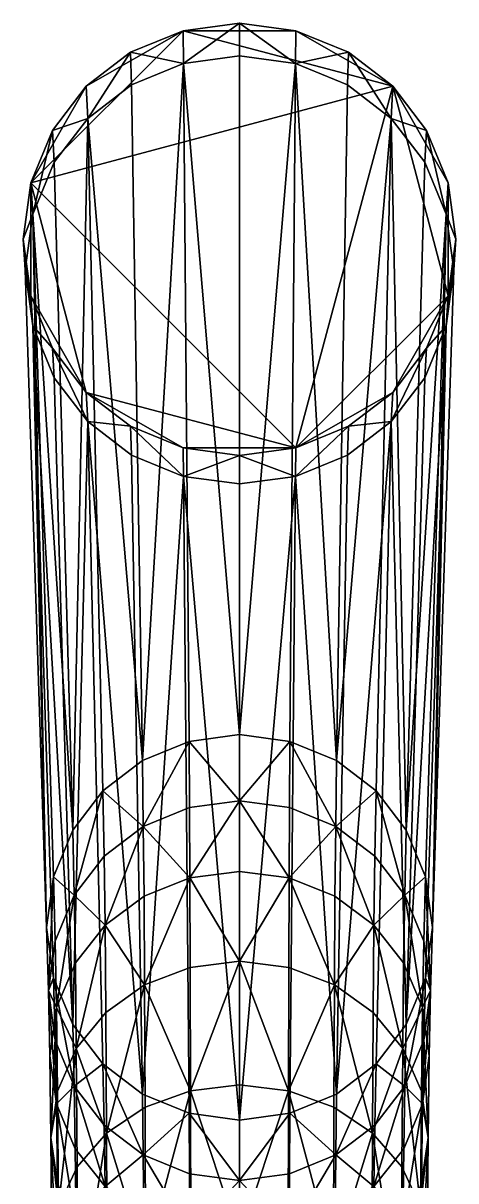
# Model space of a CAD drawing. Extents: x -28.1 to 28.1, y -28.1 to 28.1.
# Drawn here: x -0.927 to 0.927, y 23.177 to 28.14 of the extents above; entities that cross this region are included whole.
import ezdxf

# ---------------------------------------------------------------- set-up
doc = ezdxf.new("R2010")
doc.units = 0
doc.layers.add('STOOL', color=224, linetype='CONTINUOUS')

msp = doc.modelspace()

# ---------------------------------------------------------------- meshes
at = {"layer": 'STOOL', "color": 224}
mesh = msp.add_polyface(dxfattribs=at)
corners = [(-0.000006, 25.090286, 30.092365), (-0.239612, 27.96711, 1.243763), (-0.000005, 27.999557, 1.243763), (-0.415862, 24.978848, 30.092245), (-0.461928, 27.875828, 1.243763), (-0.466523, 28.015213), (-0.241996, 28.107405), (-0.000004, 28.140179), (-0.649659, 27.731775, 1.243763), (-0.71456, 24.680017, 30.091927), (-0.793712, 27.544044, 1.243763), (-0.801609, 27.680126), (-0.656122, 27.869726), (-0.884994, 27.321728, 1.243763), (-0.92657, 27.213608), (-0.893799, 27.455601), (-0.917442, 27.082119, 1.243763), (-0.801609, 26.747091), (-0.893799, 26.971619), (-0.884994, 26.842512, 1.243763), (-0.793712, 26.620197, 1.243763), (-0.466523, 26.412003), (-0.656122, 26.557491), (-0.649658, 26.432465, 1.243763), (-0.461927, 26.28841, 1.243763), (-0.239612, 26.197128, 1.243763), (-0.241995, 26.319813), (0.241988, 26.319813), (0.241987, 28.107407), (0.656114, 27.869728)]
mesh.append_faces([[corners[k] for k in face] for face in [(0, 1, 2), (5, 1, 4), (7, 1, 6), (3, 8, 4), (11, 8, 10), (5, 8, 12), (9, 13, 10), (14, 13, 16), (11, 13, 15), (17, 19, 20), (14, 19, 18), (21, 23, 24), (17, 23, 22), (21, 25, 26)]], dxfattribs={"vtx0": -1})
mesh.append_faces([[corners[k] for k in face] for face in [(22, 27, 15), (12, 15, 6), (18, 22, 15), (26, 27, 22), (6, 15, 29)]], dxfattribs={"vtx0": -1, "vtx1": -1, "vtx2": -1})
mesh.append_faces([[corners[k] for k in face] for face in [(7, 6, 28), (5, 12, 6), (11, 15, 12), (14, 18, 15), (17, 22, 18), (21, 26, 22)]], dxfattribs={"vtx1": -1})
mesh.append_faces([[corners[k] for k in face] for face in [(3, 4, 1), (5, 6, 1), (7, 2, 1), (9, 10, 8), (11, 12, 8), (5, 4, 8), (14, 15, 13), (11, 10, 13), (17, 18, 19), (14, 16, 19), (21, 22, 23), (17, 20, 23), (21, 24, 25)]], dxfattribs={"vtx2": -1})
mesh = msp.add_polyface(dxfattribs=at)
corners = [(0.466515, 26.412003), (0.241988, 26.319813), (0.239603, 26.19713, 1.243763), (0.461919, 26.28841, 1.243763), (0.801601, 26.747089), (0.656114, 26.557491), (0.64965, 26.432465, 1.243763), (0.793703, 26.620197, 1.243763), (0.926562, 27.21361), (0.893791, 26.971619), (0.884986, 26.84251, 1.243763), (0.917434, 27.082119, 1.243763), (0.714549, 24.680019, 30.091927), (0.793703, 27.544044, 1.243763), (0.884985, 27.321728, 1.243763), (0.8016, 27.680128), (0.893791, 27.455601), (0.64965, 27.731775, 1.243763), (0.415851, 24.978848, 30.092247), (0.461918, 27.875828, 1.243763), (0.466514, 28.015217), (0.656114, 27.869728), (0.239603, 27.96711, 1.243763), (-0.000006, 25.090286, 30.092365), (-0.000005, 27.999557, 1.243763), (-0.000004, 28.140179), (0.241987, 28.107407), (-0.000004, 26.287041), (-0.241995, 26.319813), (-0.241996, 28.107405), (-0.893799, 27.455601)]
mesh.append_faces([[corners[k] for k in face] for face in [(0, 2, 3), (4, 6, 7), (0, 6, 5), (8, 10, 11), (4, 10, 9), (15, 14, 13), (8, 14, 16), (12, 17, 13), (20, 17, 19), (15, 17, 21), (18, 22, 19), (25, 22, 24), (20, 22, 26)]], dxfattribs={"vtx0": -1})
mesh.append_faces([[corners[k] for k in face] for face in [(5, 9, 1), (16, 21, 9), (26, 29, 21), (9, 21, 1), (21, 30, 1)]], dxfattribs={"vtx0": -1, "vtx1": -1, "vtx2": -1})
mesh.append_faces([[corners[k] for k in face] for face in [(0, 5, 1), (4, 9, 5), (8, 16, 9), (15, 21, 16), (20, 26, 21), (27, 1, 28)]], dxfattribs={"vtx1": -1})
mesh.append_faces([[corners[k] for k in face] for face in [(0, 1, 2), (4, 5, 6), (0, 3, 6), (8, 9, 10), (4, 7, 10), (12, 13, 14), (15, 16, 14), (8, 11, 14), (18, 19, 17), (20, 21, 17), (15, 13, 17), (23, 24, 22), (25, 26, 22), (20, 19, 22)]], dxfattribs={"vtx2": -1})
mesh = msp.add_polyface(dxfattribs=at)
corners = [(-0.000006, 25.090286, 30.092365), (-0.215718, 25.06106, 30.092333), (-0.239612, 27.96711, 1.243763), (-0.415862, 24.978848, 30.092245), (-0.584872, 24.849102, 30.092106), (-0.649659, 27.731775, 1.243763), (-0.71456, 24.680017, 30.091927), (-0.796739, 24.479784, 30.091713), (-0.884994, 27.321728, 1.243763), (-0.825952, 24.263973, 30.09148), (-0.917442, 27.082119, 1.243763), (-0.79674, 24.048166, 30.091251), (-0.884994, 26.842512, 1.243763), (-0.714562, 23.847931, 30.091038), (-0.793712, 26.620197, 1.243763), (-0.584874, 23.678844, 30.090857), (-0.649658, 26.432465, 1.243763), (-0.415864, 23.549097, 30.090717), (-0.461927, 26.28841, 1.243763), (-0.215719, 23.466885, 30.09063), (-0.239612, 26.197128, 1.243763), (-0.000005, 23.437656, 30.090599), (-0.000004, 26.16468, 1.243763), (-0.000004, 26.287041), (-0.241995, 26.319813), (-0.000008, 24.806238, 32.500587), (-0.21368, 24.777468, 32.499428), (-0.411936, 24.696531, 32.496159), (-0.57936, 24.568796, 32.491005), (-0.707843, 24.402327, 32.484287), (-0.000008, 24.119072, 35.623425), (-0.212168, 24.475679, 34.240746), (-0.000008, 24.50362, 34.245079), (-0.409034, 24.397072, 34.228561), (-0.575311, 24.273005, 34.209328)]
mesh.append_faces([[corners[k] for k in face] for face in [(3, 2, 1), (6, 5, 4), (9, 8, 7), (9, 12, 10), (13, 12, 11), (13, 16, 14), (17, 16, 15), (17, 20, 18), (21, 20, 19), (23, 20, 22), (25, 1, 0), (27, 1, 26), (27, 4, 3), (29, 4, 28), (29, 7, 6), (30, 31, 32), (27, 31, 33), (25, 31, 26), (27, 34, 28)]], dxfattribs={"vtx0": -1})
mesh.append_faces([[corners[k] for k in face] for face in [(0, 1, 2), (3, 4, 5), (6, 7, 8), (9, 10, 8), (9, 11, 12), (13, 14, 12), (13, 15, 16), (17, 18, 16), (17, 19, 20), (21, 22, 20), (23, 24, 20), (25, 26, 1), (27, 3, 1), (27, 28, 4), (29, 6, 4), (27, 26, 31), (25, 32, 31), (29, 28, 34), (27, 33, 34)]], dxfattribs={"vtx2": -1})
mesh = msp.add_polyface(dxfattribs=at)
corners = [(-0.000005, 23.437656, 30.090599), (0.215708, 23.466883, 30.09063), (0.239603, 26.19713, 1.243763), (-0.000004, 26.16468, 1.243763), (0.415854, 23.549099, 30.090717), (0.461919, 26.28841, 1.243763), (-0.000004, 26.287041), (0.241988, 26.319813), (0.584864, 23.678844, 30.090857), (0.64965, 26.432465, 1.243763), (0.714551, 23.847931, 30.091038), (0.793703, 26.620197, 1.243763), (0.79673, 24.048166, 30.091251), (0.884986, 26.84251, 1.243763), (0.825941, 24.263973, 30.091482), (0.917434, 27.082119, 1.243763), (0.796728, 24.479784, 30.091713), (0.884985, 27.321728, 1.243763), (0.714549, 24.680019, 30.091927), (0.584861, 24.849102, 30.092108), (0.64965, 27.731775, 1.243763), (0.415851, 24.978848, 30.092247), (0.215706, 25.06106, 30.092333), (0.239603, 27.96711, 1.243763), (-0.000006, 25.090286, 30.092365), (0.707828, 24.402328, 32.484287), (0.579345, 24.568798, 32.491005), (0.411921, 24.696531, 32.496159), (0.213665, 24.77747, 32.499428), (-0.000008, 24.806238, 32.500587), (0.575296, 24.273006, 34.209328), (0.409018, 24.397072, 34.228561), (-0.000008, 24.119072, 35.623425), (-0.000008, 24.50362, 34.245079), (0.212152, 24.475681, 34.240746)]
mesh.append_faces([[corners[k] for k in face] for face in [(0, 2, 3), (4, 2, 1), (6, 2, 7), (4, 9, 5), (10, 9, 8), (10, 13, 11), (14, 13, 12), (14, 17, 15), (18, 17, 16), (21, 20, 19), (24, 23, 22), (25, 19, 18), (27, 19, 26), (27, 22, 21), (29, 22, 28), (27, 30, 31), (25, 30, 26), (29, 34, 33), (27, 34, 28)]], dxfattribs={"vtx0": -1})
mesh.append_faces([[corners[k] for k in face] for face in [(0, 1, 2), (4, 5, 2), (6, 3, 2), (4, 8, 9), (10, 11, 9), (10, 12, 13), (14, 15, 13), (14, 16, 17), (18, 19, 20), (21, 22, 23), (25, 18, 16), (25, 26, 19), (27, 21, 19), (27, 28, 22), (29, 24, 22), (27, 26, 30), (32, 33, 34), (29, 28, 34), (27, 31, 34)]], dxfattribs={"vtx2": -1})
mesh = msp.add_polyface(dxfattribs=at)
corners = [(-0.707843, 24.402327, 32.484287), (-0.789273, 24.205177, 32.476334), (-0.796739, 24.479784, 30.091713), (-0.818238, 23.992683, 32.467758), (-0.825952, 24.263973, 30.09148), (-0.789324, 23.780172, 32.459183), (-0.79674, 24.048166, 30.091251), (-0.707932, 23.582987, 32.451229), (-0.714562, 23.847931, 30.091038), (-0.579462, 23.416468, 32.444511), (-0.584874, 23.678844, 30.090857), (-0.412025, 23.288685, 32.439358), (-0.415864, 23.549097, 30.090717), (-0.000008, 24.119072, 35.623425), (-0.210977, 24.092377, 35.614975), (-0.212168, 24.475679, 34.240746), (-0.406755, 24.017258, 35.591198), (-0.409034, 24.397072, 34.228561), (-0.572148, 23.898689, 35.55368), (-0.575311, 24.273005, 34.209328), (-0.699142, 23.744116, 35.504784), (-0.702944, 24.111294, 34.184265), (-0.779725, 23.560986, 35.446884), (-0.783877, 23.919748, 34.154587), (-0.808506, 23.363529, 35.384476), (-0.812716, 23.713261, 34.122601), (-0.784067, 23.506718, 34.090614), (-0.703277, 23.315041, 34.060936), (-0.209848, 23.563103, 36.919048), (-0.404593, 23.492802, 36.884178), (-0.000008, 23.588085, 36.931442), (-0.569147, 23.381824, 36.829147)]
mesh.append_faces([[corners[k] for k in face] for face in [(3, 2, 1), (3, 6, 4), (7, 6, 5), (7, 10, 8), (16, 15, 14), (16, 19, 17), (20, 19, 18), (0, 19, 21), (20, 23, 21), (24, 23, 22), (3, 23, 25), (0, 23, 1), (24, 26, 25), (7, 26, 27), (3, 26, 5), (16, 28, 29), (13, 28, 14), (16, 31, 18)]], dxfattribs={"vtx0": -1})
mesh.append_faces([[corners[k] for k in face] for face in [(0, 1, 2), (3, 4, 2), (3, 5, 6), (7, 8, 6), (7, 9, 10), (11, 12, 10), (13, 14, 15), (16, 17, 15), (16, 18, 19), (20, 21, 19), (20, 22, 23), (24, 25, 23), (3, 1, 23), (0, 21, 23), (7, 5, 26), (3, 25, 26), (16, 14, 28), (13, 30, 28), (20, 18, 31), (16, 29, 31)]], dxfattribs={"vtx2": -1})
mesh = msp.add_polyface(dxfattribs=at)
corners = [(0.412011, 23.288685, 32.439362), (0.584864, 23.678844, 30.090857), (0.415854, 23.549099, 30.090717), (0.707918, 23.582987, 32.451233), (0.714551, 23.847931, 30.091038), (0.579448, 23.41647, 32.444511), (0.78931, 23.780172, 32.459187), (0.79673, 24.048166, 30.091251), (0.818224, 23.99268, 32.467758), (0.825941, 24.263973, 30.091482), (0.789259, 24.205177, 32.476334), (0.796728, 24.479784, 30.091713), (0.707828, 24.402328, 32.484287), (0.808491, 23.363529, 35.384476), (0.812702, 23.713261, 34.122601), (0.784053, 23.506718, 34.090614), (0.703263, 23.315041, 34.060936), (0.77971, 23.560986, 35.446884), (0.783862, 23.91975, 34.154587), (0.699127, 23.744114, 35.504784), (0.702929, 24.111294, 34.184265), (0.572132, 23.898689, 35.55368), (0.575296, 24.273006, 34.209328), (0.40674, 24.017258, 35.591198), (0.409018, 24.397072, 34.228561), (0.210962, 24.092377, 35.614975), (0.212152, 24.475681, 34.240746), (-0.000008, 24.119072, 35.623425), (0.569132, 23.381824, 36.829147), (0.404577, 23.492802, 36.884178), (0.209832, 23.563103, 36.919048), (-0.000008, 23.588085, 36.931442)]
mesh.append_faces([[corners[k] for k in face] for face in [(0, 1, 2), (3, 1, 5), (3, 7, 4), (8, 7, 6), (8, 11, 9), (12, 11, 10), (8, 15, 14), (3, 15, 6), (13, 18, 14), (19, 18, 17), (12, 18, 20), (8, 18, 10), (19, 22, 20), (23, 22, 21), (23, 26, 24), (27, 26, 25), (23, 28, 29), (19, 28, 21), (27, 30, 31), (23, 30, 25)]], dxfattribs={"vtx0": -1})
mesh.append_faces([[corners[k] for k in face] for face in [(3, 4, 1), (3, 6, 7), (8, 9, 7), (8, 10, 11), (13, 14, 15), (8, 6, 15), (3, 16, 15), (13, 17, 18), (19, 20, 18), (12, 10, 18), (8, 14, 18), (19, 21, 22), (23, 24, 22), (12, 20, 22), (23, 25, 26), (23, 21, 28), (27, 25, 30), (23, 29, 30)]], dxfattribs={"vtx2": -1})
mesh = msp.add_polyface(dxfattribs=at)
corners = [(-0.412025, 23.288685, 32.439358), (-0.584874, 23.678844, 30.090857), (-0.579462, 23.416468, 32.444511), (-0.21373, 23.20771, 32.436092), (-0.215719, 23.466885, 30.09063), (-0.415864, 23.549097, 30.090717), (-0.000007, 23.178926, 32.434933), (-0.000005, 23.437656, 30.090599), (-0.808506, 23.363529, 35.384476), (-0.780097, 23.165966, 35.322071), (-0.784067, 23.506718, 34.090614), (-0.699793, 22.982584, 35.264168), (-0.703277, 23.315041, 34.060936), (-0.572892, 22.82766, 35.215275), (-0.575692, 23.153145, 34.035873), (-0.407406, 22.708744, 35.177757), (-0.409367, 23.028894, 34.016644), (-0.707932, 23.582987, 32.451229), (-0.212358, 22.950151, 34.004456), (-0.000007, 22.922157, 34.000126), (-0.000008, 22.926044, 38.15554), (-0.208791, 22.903162, 38.139442), (-0.209848, 23.563103, 36.919048), (-0.000008, 23.588085, 36.931442), (-0.402569, 22.838766, 38.094162), (-0.404593, 23.492802, 36.884178), (-0.566339, 22.737095, 38.022697), (-0.569147, 23.381824, 36.829147), (-0.692162, 22.604507, 37.929569), (-0.695536, 23.237123, 36.757431), (-0.699142, 23.744116, 35.504784), (-0.775787, 23.065653, 36.672504), (-0.779725, 23.560986, 35.446884), (-0.804514, 22.880726, 36.580971), (-0.776332, 22.695652, 36.489437)]
mesh.append_faces([[corners[k] for k in face] for face in [(0, 1, 2), (0, 4, 5), (6, 4, 3), (11, 10, 9), (11, 14, 12), (15, 14, 13), (0, 14, 16), (17, 14, 2), (15, 18, 16), (6, 18, 19), (0, 18, 3), (20, 22, 23), (24, 22, 21), (24, 27, 25), (28, 27, 26), (30, 27, 29), (28, 31, 29), (8, 31, 33), (30, 31, 32), (8, 34, 9)]], dxfattribs={"vtx0": -1})
mesh.append_faces([[corners[k] for k in face] for face in [(0, 3, 4), (6, 7, 4), (8, 9, 10), (11, 12, 10), (11, 13, 14), (15, 16, 14), (0, 2, 14), (17, 12, 14), (6, 3, 18), (0, 16, 18), (20, 21, 22), (24, 25, 22), (24, 26, 27), (28, 29, 27), (8, 32, 31), (30, 29, 31), (11, 9, 34), (8, 33, 34)]], dxfattribs={"vtx2": -1})
mesh = msp.add_polyface(dxfattribs=at)
corners = [(-0.000007, 23.178926, 32.434933), (0.213716, 23.20771, 32.436092), (0.215708, 23.466883, 30.09063), (-0.000005, 23.437656, 30.090599), (0.412011, 23.288685, 32.439362), (0.415854, 23.549099, 30.090717), (0.579448, 23.41647, 32.444511), (0.584864, 23.678844, 30.090857), (0.407392, 22.708744, 35.177757), (0.409353, 23.028894, 34.016644), (0.212344, 22.950151, 34.004459), (-0.000007, 22.922157, 34.000126), (0.572878, 22.827662, 35.215275), (0.575678, 23.153145, 34.035873), (0.699779, 22.982584, 35.264168), (0.703263, 23.315041, 34.060936), (0.707918, 23.582987, 32.451233), (0.780082, 23.165966, 35.322071), (0.784053, 23.506718, 34.090614), (0.808491, 23.363529, 35.384476), (0.776318, 22.695654, 36.489437), (0.804499, 22.880726, 36.580971), (0.692147, 22.604506, 37.929569), (0.695521, 23.237122, 36.757431), (0.775772, 23.065651, 36.672504), (0.699127, 23.744114, 35.504784), (0.77971, 23.560986, 35.446884), (0.566324, 22.737095, 38.022697), (0.569132, 23.381824, 36.829147), (0.402554, 22.838766, 38.094162), (0.404577, 23.492802, 36.884178), (0.208775, 22.903162, 38.139442), (0.209832, 23.563103, 36.919048), (-0.000008, 22.926044, 38.15554), (-0.000008, 23.588085, 36.931442)]
mesh.append_faces([[corners[k] for k in face] for face in [(0, 2, 3), (4, 2, 1), (4, 10, 9), (0, 10, 1), (8, 13, 9), (14, 13, 12), (16, 13, 15), (4, 13, 6), (14, 18, 15), (19, 18, 17), (19, 20, 21), (14, 20, 17), (25, 24, 23), (19, 24, 26), (22, 28, 23), (29, 28, 27), (29, 32, 30), (33, 32, 31)]], dxfattribs={"vtx0": -1})
mesh.append_faces([[corners[k] for k in face] for face in [(0, 1, 2), (4, 5, 2), (4, 6, 7), (8, 9, 10), (4, 1, 10), (0, 11, 10), (8, 12, 13), (14, 15, 13), (16, 6, 13), (4, 9, 13), (14, 17, 18), (19, 17, 20), (22, 23, 24), (25, 26, 24), (19, 21, 24), (22, 27, 28), (29, 30, 28), (25, 23, 28), (29, 31, 32), (33, 34, 32)]], dxfattribs={"vtx2": -1})

doc.saveas('drawing.dxf')
